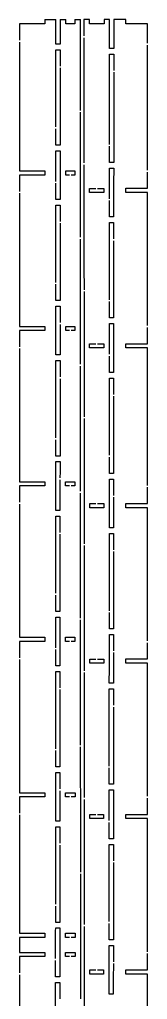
# Model space of a CAD drawing. Header units: millimetres. Extents: x 8 to 94, y -1184 to -5.
# Drawn here: x 22 to 93, y -545 to -5 of the extents above; entities that cross this region are included whole.
import ezdxf

# ---------------------------------------------------------------- set-up
doc = ezdxf.new("R2010")
doc.units = ezdxf.units.MM
doc.layers.get('0').update_dxf_attribs({"linetype": 'CONTINUOUS'})

msp = doc.modelspace()

# ---------------------------------------------------------------- linework, layer by layer
for p, q in [((36.25, -4.96), (42.39, -4.96)), ((36.25, -4.96), (36.25, -7.34)), ((44.68, -4.96), (47.79, -4.96)), ((47.79, -7.34), (47.79, -4.96)), ((52.81, -4.96), (52.8, -7.34)), ((52.81, -4.96), (55.92, -4.96)), ((60.94, -4.97), (57.83, -4.97)), ((60.94, -7.35), (60.94, -4.97)), ((72.06, -4.97), (68.96, -4.97)), ((68.96, -4.97), (68.96, -7.35)), ((80.99, -4.97), (74.36, -4.97)), ((80.99, -7.35), (80.99, -4.97)), ((36.25, -7.34), (22.25, -7.34)), ((22.25, -7.34), (22.25, -16.34)), ((52.8, -7.34), (47.79, -7.34)), ((68.96, -7.35), (60.94, -7.35)), ((92.99, -7.35), (80.99, -7.35)), ((92.99, -18), (92.99, -7.35)), ((22.25, -17.34), (22.25, -88.4)), ((44.68, -18.46), (42.4, -18.46)), ((42.41, -21.57), (44.67, -21.57)), ((74.35, -20.85), (72.05, -20.85)), ((92.99, -88), (92.99, -19)), ((72.07, -23.96), (74.33, -23.96)), ((44.68, -74.17), (42.41, -74.17)), ((42.41, -77.29), (44.68, -77.29)), ((74.31, -83.78), (72.04, -83.78)), ((22.25, -88.4), (36.25, -88.4)), ((36.25, -90.68), (22.25, -90.68)), ((22.25, -90.68), (22.25, -99.68)), ((36.25, -88.4), (36.25, -90.68)), ((47.81, -88.41), (52.78, -88.41)), ((47.81, -90.67), (47.81, -88.41)), ((49.8, -90.67), (47.81, -90.67)), ((52.78, -90.67), (50.8, -90.67)), ((52.78, -88.41), (52.78, -90.67)), ((72.04, -86.9), (74.31, -86.9)), ((92.99, -98), (92.99, -89)), ((22.25, -100.68), (22.25, -174.11)), ((60.99, -100.28), (60.99, -98.01)), ((60.99, -98.01), (64.45, -98.01)), ((68.9, -100.28), (60.99, -100.28)), ((65.45, -98.01), (68.9, -98.01)), ((68.9, -98.01), (68.9, -100.28)), ((80.99, -100.29), (80.99, -98)), ((80.99, -98), (92.99, -98)), ((92.99, -100.29), (80.99, -100.29)), ((92.99, -173.72), (92.99, -100.29)), ((44.68, -104.17), (42.41, -104.17)), ((42.41, -107.29), (44.68, -107.29)), ((72.02, -116.9), (74.29, -116.9)), ((74.29, -113.78), (72.03, -113.78)), ((44.67, -159.88), (42.4, -159.88)), ((42.4, -163), (44.67, -163)), ((74.27, -169.49), (72, -169.49)), ((72, -172.61), (74.27, -172.61)), ((22.25, -174.11), (36.25, -174.11)), ((36.25, -176.39), (22.25, -176.39)), ((22.25, -176.39), (22.25, -185.39)), ((36.25, -174.11), (36.25, -176.39)), ((47.79, -176.38), (47.79, -174.12)), ((47.79, -174.12), (52.81, -174.12)), ((49.8, -176.38), (47.79, -176.38)), ((52.81, -176.38), (50.8, -176.38)), ((52.81, -174.12), (52.81, -176.38)), ((92.99, -183.72), (92.99, -174.72)), ((22.25, -186.39), (22.25, -259.83)), ((61.03, -185.99), (61.03, -183.73)), ((61.03, -183.73), (64.45, -183.73)), ((68.86, -185.99), (61.03, -185.99)), ((65.45, -183.73), (68.86, -183.73)), ((68.86, -183.73), (68.86, -185.99)), ((80.99, -183.72), (92.99, -183.72)), ((80.99, -186), (80.99, -183.72)), ((92.99, -186), (80.99, -186)), ((92.99, -261.81), (92.99, -186)), ((42.38, -193), (44.65, -193)), ((44.65, -189.88), (42.39, -189.88)), ((74.25, -199.49), (71.98, -199.49)), ((71.98, -202.61), (74.25, -202.61)), ((44.63, -245.6), (42.36, -245.6)), ((42.36, -248.72), (44.63, -248.72)), ((71.94, -285.2), (71.96, -258.32)), ((74.23, -255.2), (71.96, -255.2)), ((71.96, -258.32), (74.22, -258.32)), ((74.22, -258.32), (74.22, -267.32)), ((22.25, -259.83), (36.25, -259.83)), ((36.25, -262.1), (22.25, -262.1)), ((22.25, -262.1), (22.25, -271.1)), ((36.25, -259.83), (36.25, -262.1)), ((47.75, -259.84), (52.84, -259.84)), ((47.75, -262.1), (47.75, -259.84)), ((49.8, -262.1), (47.75, -262.1)), ((52.85, -262.1), (50.8, -262.1)), ((52.84, -259.84), (52.85, -262.1)), ((92.99, -271.81), (92.99, -262.81)), ((74.22, -268.32), (74.21, -285.2)), ((22.25, -272.1), (22.25, -345.54)), ((61.08, -274.09), (61.07, -271.82)), ((61.07, -271.82), (64.45, -271.82)), ((68.82, -274.09), (61.08, -274.09)), ((65.45, -271.82), (68.82, -271.82)), ((68.82, -271.82), (68.82, -274.09)), ((80.99, -274.1), (80.99, -271.81)), ((80.99, -271.81), (92.99, -271.81)), ((92.99, -274.1), (80.99, -274.1)), ((92.99, -347.53), (92.99, -274.1)), ((44.62, -275.6), (42.35, -275.6)), ((42.35, -278.72), (44.61, -278.72)), ((74.21, -285.2), (71.94, -285.2)), ((71.94, -288.32), (74.21, -288.32)), ((44.59, -331.31), (42.32, -331.31)), ((42.32, -334.43), (44.58, -334.43)), ((22.25, -345.54), (36.25, -345.54)), ((36.25, -345.54), (36.25, -347.82)), ((47.71, -347.81), (47.71, -345.55)), ((47.71, -345.55), (52.89, -345.55)), ((52.89, -345.55), (52.89, -347.81)), ((74.19, -340.92), (71.92, -340.92)), ((71.92, -344.04), (74.18, -344.04)), ((36.25, -347.82), (22.25, -347.82)), ((22.25, -347.82), (22.25, -356.82)), ((49.8, -347.81), (47.71, -347.81)), ((52.89, -347.81), (50.8, -347.81)), ((92.99, -357.53), (92.99, -348.53)), ((22.25, -357.82), (22.25, -431.26)), ((44.57, -361.31), (42.3, -361.31)), ((61.12, -359.8), (61.11, -357.54)), ((61.11, -357.54), (64.45, -357.54)), ((68.78, -359.8), (61.12, -359.8)), ((65.45, -357.54), (68.78, -357.54)), ((68.78, -357.54), (68.78, -359.8)), ((80.99, -359.81), (80.99, -357.53)), ((80.99, -357.53), (92.99, -357.53)), ((92.99, -359.81), (80.99, -359.81)), ((92.99, -433.24), (92.99, -359.81)), ((42.3, -364.43), (44.57, -364.43)), ((74.17, -370.92), (71.9, -370.92)), ((71.9, -374.04), (74.17, -374.04)), ((42.26, -447.03), (42.27, -420.15)), ((44.54, -417.03), (42.27, -417.03)), ((42.27, -420.15), (44.54, -420.15)), ((44.54, -420.15), (44.53, -429.15)), ((74.15, -426.63), (71.88, -426.63)), ((22.25, -431.26), (36.25, -431.26)), ((36.25, -431.26), (36.25, -433.53)), ((44.53, -430.15), (44.52, -447.03)), ((47.66, -433.53), (47.66, -431.26)), ((47.66, -431.26), (52.93, -431.26)), ((52.93, -431.26), (52.94, -433.53)), ((71.88, -429.75), (74.15, -429.75)), ((36.25, -433.53), (22.25, -433.53)), ((22.25, -433.53), (22.25, -442.53)), ((49.8, -433.53), (47.66, -433.53)), ((52.94, -433.53), (50.8, -433.53)), ((92.99, -443.24), (92.99, -434.24)), ((22.25, -443.53), (22.25, -508.8)), ((44.52, -447.03), (42.26, -447.03)), ((61.15, -445.51), (61.15, -443.25)), ((61.15, -443.25), (64.45, -443.25)), ((68.74, -445.51), (61.15, -445.51)), ((65.45, -443.25), (68.74, -443.25)), ((68.74, -443.25), (68.74, -445.51)), ((80.99, -445.53), (80.99, -443.24)), ((80.99, -443.24), (92.99, -443.24)), ((92.99, -445.53), (80.99, -445.53)), ((92.99, -518.95), (92.99, -445.53)), ((42.25, -450.15), (44.52, -450.15)), ((74.14, -456.63), (71.87, -456.63)), ((71.86, -459.75), (74.14, -459.75)), ((44.5, -502.74), (42.23, -502.74)), ((42.23, -505.86), (44.49, -505.86)), ((22.25, -508.8), (36.25, -508.8)), ((36.25, -511.07), (22.25, -511.07)), ((22.25, -511.07), (22.25, -519.35)), ((36.25, -508.8), (36.25, -511.07)), ((47.62, -508.8), (52.97, -508.8)), ((47.62, -511.06), (47.62, -508.8)), ((49.8, -511.06), (47.62, -511.06)), ((52.98, -511.06), (50.8, -511.06)), ((52.97, -508.8), (52.98, -511.06)), ((74.12, -512.35), (71.85, -512.35)), ((71.85, -515.47), (74.12, -515.47)), ((22.25, -519.35), (36.25, -519.35)), ((36.25, -521.63), (22.25, -521.63)), ((22.25, -521.63), (22.25, -530.63)), ((36.25, -519.35), (36.25, -521.63)), ((47.62, -519.36), (52.98, -519.36)), ((47.62, -521.62), (47.62, -519.36)), ((49.8, -521.62), (47.62, -521.62)), ((52.98, -521.62), (50.8, -521.62)), ((52.98, -519.36), (52.98, -521.62)), ((92.99, -528.95), (92.99, -519.95)), ((61.18, -531.23), (61.18, -528.97)), ((61.18, -528.97), (64.45, -528.97)), ((65.45, -528.97), (68.71, -528.97)), ((68.71, -528.97), (68.71, -531.23)), ((80.99, -531.24), (80.99, -528.95)), ((80.99, -528.95), (92.99, -528.95)), ((22.25, -531.63), (22.25, -605.07)), ((44.48, -532.74), (42.21, -532.74)), ((68.71, -531.23), (61.18, -531.23)), ((92.99, -531.24), (80.99, -531.24)), ((92.99, -604.67), (92.99, -531.24)), ((42.21, -535.86), (44.48, -535.86)), ((74.11, -542.35), (71.84, -542.35))]:
    msp.add_line(p, q)
for points, knots in [([(42.4, -18.46), (42.4, -16.24), (42.4, -14), (42.4, -11.78), (42.4, -9.53), (42.4, -7.27), (42.39, -5.01), (42.39, -5), (42.39, -4.98), (42.39, -4.96)], [0.00523, 0.00523, 0.00523, 0.00523, 0.671563, 0.671563, 0.671563, 1.346693, 1.346693, 1.346693, 1.351909, 1.351909, 1.351909, 1.351909]), ([(44.68, -4.96), (44.68, -4.98), (44.68, -5), (44.68, -5.01), (44.68, -7.26), (44.68, -9.51), (44.68, -11.75), (44.68, -13.98), (44.68, -16.23), (44.68, -18.46)], [-0.005235, -0.005235, -0.005235, -0.005235, 0, 0, 0, 0.675137, 0.675137, 0.675137, 1.350279, 1.350279, 1.350279, 1.350279]), ([(55.91, -55.01), (55.91, -37.14), (55.91, -20.36), (55.92, -5.01), (55.92, -5), (55.92, -4.98), (55.92, -4.96)], [42.780145, 42.780145, 42.780145, 42.780145, 45.482644, 45.482644, 45.482644, 45.485718, 45.485718, 45.485718, 45.485718]), ([(57.83, -4.97), (57.83, -4.98), (57.83, -5), (57.83, -5.01), (57.83, -8), (57.83, -10.99), (57.84, -13.97)], [0.045309, 0.045309, 0.045309, 0.045309, 0.0500034, 0.0500034, 0.0500034, 0.9465624, 0.9465624, 0.9465624, 0.9465624]), ([(72.05, -20.85), (72.06, -15.57), (72.06, -10.29), (72.06, -5.01), (72.06, -5), (72.06, -4.98), (72.06, -4.97)], [0.004694, 0.004694, 0.004694, 0.004694, 1.588125, 1.588125, 1.588125, 1.592819, 1.592819, 1.592819, 1.592819]), ([(74.36, -4.97), (74.36, -4.98), (74.36, -5), (74.36, -5.01), (74.35, -10.29), (74.35, -15.57), (74.35, -20.85)], [0.04531, 0.04531, 0.04531, 0.04531, 0.05, 0.05, 0.05, 1.633435, 1.633435, 1.633435, 1.633435]), ([(42.41, -64.17), (42.41, -58.98), (42.41, -53.75), (42.41, -48.46), (42.41, -39.24), (42.41, -30.48), (42.41, -21.57)], [1.003297, 1.003297, 1.003297, 1.003297, 2.55039, 2.55039, 2.55039, 5.246976, 5.246976, 5.246976, 5.246976]), ([(72.04, -73.78), (72.05, -67.23), (72.05, -60.68), (72.05, -54.13), (72.06, -45.36), (72.06, -34.21), (72.07, -23.96)], [1.006003, 1.006003, 1.006003, 1.006003, 2.970646, 2.970646, 2.970646, 5.602333, 5.602333, 5.602333, 5.602333]), ([(44.68, -31.57), (44.68, -36.73), (44.68, -41.93), (44.68, -47.07), (44.68, -56.22), (44.68, -65.13), (44.68, -74.17)], [0.997277, 0.997277, 0.997277, 0.997277, 2.521922, 2.521922, 2.521922, 5.232994, 5.232994, 5.232994, 5.232994]), ([(74.33, -33.96), (74.33, -40.51), (74.32, -47.07), (74.32, -53.62), (74.32, -63.67), (74.31, -73.72), (74.31, -83.78)], [1.006003, 1.006003, 1.006003, 1.006003, 2.972422, 2.972422, 2.972422, 5.988043, 5.988043, 5.988043, 5.988043]), ([(42.41, -94.17), (42.41, -93.04), (42.41, -91.92), (42.41, -90.84), (42.41, -86.62), (42.41, -81.56), (42.41, -77.29)], [0.995887, 0.995887, 0.995887, 0.995887, 1.336755, 1.336755, 1.336755, 2.659913, 2.659913, 2.659913, 2.659913]), ([(44.68, -77.29), (44.68, -79.5), (44.68, -81.71), (44.68, -83.93), (44.68, -90.49), (44.68, -97.84), (44.68, -104.17)], [0.006001, 0.006001, 0.006001, 0.006001, 0.670544, 0.670544, 0.670544, 2.636152, 2.636152, 2.636152, 2.636152]), ([(72.03, -103.78), (72.03, -102.64), (72.03, -101.5), (72.03, -100.37), (72.03, -95.88), (72.04, -91.39), (72.04, -86.9)], [1.006003, 1.006003, 1.006003, 1.006003, 1.347061, 1.347061, 1.347061, 2.694003, 2.694003, 2.694003, 2.694003]), ([(74.31, -86.9), (74.3, -91.37), (74.3, -95.84), (74.3, -100.31), (74.3, -104.8), (74.3, -109.29), (74.29, -113.78)], [0.006003, 0.006003, 0.006003, 0.006003, 1.347312, 1.347312, 1.347312, 2.694003, 2.694003, 2.694003, 2.694003]), ([(42.4, -149.88), (42.4, -144.61), (42.4, -139.24), (42.41, -134.04), (42.41, -125), (42.41, -116.62), (42.41, -107.29)], [0.979506, 0.979506, 0.979506, 0.979506, 2.490932, 2.490932, 2.490932, 5.119042, 5.119042, 5.119042, 5.119042]), ([(44.68, -117.29), (44.68, -122.34), (44.68, -127.38), (44.68, -132.87), (44.67, -141.82), (44.67, -151.47), (44.67, -159.88)], [1.03326, 1.03326, 1.03326, 1.03326, 2.611186, 2.611186, 2.611186, 5.181882, 5.181882, 5.181882, 5.181882]), ([(72, -159.49), (72.01, -154.01), (72.01, -148.64), (72.01, -143.52), (72.02, -134.7), (72.02, -125.73), (72.02, -116.9)], [1.011073, 1.011073, 1.011073, 1.011073, 2.676731, 2.676731, 2.676731, 5.549575, 5.549575, 5.549575, 5.549575]), ([(74.29, -126.9), (74.29, -132.26), (74.28, -137.65), (74.28, -142.98), (74.28, -151.79), (74.27, -160.58), (74.27, -169.49)], [1.000207, 1.000207, 1.000207, 1.000207, 2.594093, 2.594093, 2.594093, 5.224096, 5.224096, 5.224096, 5.224096]), ([(42.39, -189.88), (42.39, -185.43), (42.39, -180.95), (42.39, -176.52), (42.39, -172.04), (42.39, -167.47), (42.4, -163)], [0.006002, 0.006002, 0.006002, 0.006002, 1.341607, 1.341607, 1.341607, 2.688906, 2.688906, 2.688906, 2.688906]), ([(71.99, -189.49), (71.99, -188.37), (71.99, -187.25), (71.99, -186.13), (71.99, -181.62), (72, -177.12), (72, -172.61)], [1.006003, 1.006003, 1.006003, 1.006003, 1.34226, 1.34226, 1.34226, 2.694003, 2.694003, 2.694003, 2.694003]), ([(74.27, -172.61), (74.26, -177.07), (74.26, -181.53), (74.26, -185.99), (74.26, -190.49), (74.26, -194.99), (74.25, -199.49)], [0.006003, 0.006003, 0.006003, 0.006003, 1.344338, 1.344338, 1.344338, 2.694003, 2.694003, 2.694003, 2.694003]), ([(44.66, -173), (44.66, -174.12), (44.66, -175.24), (44.66, -176.37), (44.66, -181.57), (44.66, -185.48), (44.65, -189.88)], [1.005272, 1.005272, 1.005272, 1.005272, 1.34129, 1.34129, 1.34129, 2.902172, 2.902172, 2.902172, 2.902172]), ([(42.37, -235.6), (42.37, -230.28), (42.37, -224.92), (42.37, -219.64), (42.38, -210.68), (42.38, -202), (42.38, -193)], [0.99347, 0.99347, 0.99347, 0.99347, 2.5533, 2.5533, 2.5533, 5.198978, 5.198978, 5.198978, 5.198978]), ([(44.65, -203), (44.65, -208.27), (44.64, -213.54), (44.64, -218.83), (44.64, -227.9), (44.63, -237.34), (44.63, -245.6)], [1.006983, 1.006983, 1.006983, 1.006983, 2.590684, 2.590684, 2.590684, 5.306281, 5.306281, 5.306281, 5.306281]), ([(71.96, -245.2), (71.96, -240.03), (71.97, -234.7), (71.97, -229.32), (71.97, -220.42), (71.98, -211.51), (71.98, -202.61)], [0.978174, 0.978174, 0.978174, 0.978174, 2.450914, 2.450914, 2.450914, 4.887972, 4.887972, 4.887972, 4.887972]), ([(74.25, -212.61), (74.24, -217.99), (74.24, -222.57), (74.24, -228.39), (74.23, -237.41), (74.23, -246.49), (74.23, -255.2)], [1.149841, 1.149841, 1.149841, 1.149841, 3.216267, 3.216267, 3.216267, 6.414209, 6.414209, 6.414209, 6.414209]), ([(42.35, -275.6), (42.35, -271.13), (42.35, -266.67), (42.35, -262.21), (42.36, -257.71), (42.36, -253.21), (42.36, -248.72)], [0.006003, 0.006003, 0.006003, 0.006003, 1.345028, 1.345028, 1.345028, 2.694003, 2.694003, 2.694003, 2.694003]), ([(44.62, -258.72), (44.62, -259.85), (44.62, -260.98), (44.62, -262.1), (44.62, -266.6), (44.62, -271.1), (44.62, -275.6)], [1.006003, 1.006003, 1.006003, 1.006003, 1.344698, 1.344698, 1.344698, 2.694003, 2.694003, 2.694003, 2.694003]), ([(42.32, -321.31), (42.33, -316.04), (42.33, -311.01), (42.33, -305.46), (42.34, -296.53), (42.34, -287.45), (42.35, -278.72)], [1.066669, 1.066669, 1.066669, 1.066669, 2.818016, 2.818016, 2.818016, 5.6367, 5.6367, 5.6367, 5.6367]), ([(44.61, -288.72), (44.61, -293.98), (44.6, -299.39), (44.6, -304.64), (44.6, -313.71), (44.59, -322.08), (44.59, -331.31)], [0.969584, 0.969584, 0.969584, 0.969584, 2.449099, 2.449099, 2.449099, 5.001326, 5.001326, 5.001326, 5.001326]), ([(71.92, -330.92), (71.92, -325.62), (71.93, -320.32), (71.93, -315.02), (71.93, -306.12), (71.94, -297.22), (71.94, -288.32)], [1.006003, 1.006003, 1.006003, 1.006003, 2.595712, 2.595712, 2.595712, 5.265432, 5.265432, 5.265432, 5.265432]), ([(74.21, -298.32), (74.2, -303.66), (74.2, -308.99), (74.2, -314.32), (74.19, -323.18), (74.19, -332.05), (74.19, -340.92)], [1.006003, 1.006003, 1.006003, 1.006003, 2.605271, 2.605271, 2.605271, 5.265432, 5.265432, 5.265432, 5.265432]), ([(42.31, -351.31), (42.31, -350.18), (42.31, -349.05), (42.31, -347.93), (42.31, -343.43), (42.31, -338.93), (42.32, -334.43)], [1.006003, 1.006003, 1.006003, 1.006003, 1.344487, 1.344487, 1.344487, 2.694004, 2.694004, 2.694004, 2.694004]), ([(44.58, -334.43), (44.58, -338.89), (44.58, -343.34), (44.58, -347.8), (44.57, -352.3), (44.57, -356.81), (44.57, -361.31)], [0.006003, 0.006003, 0.006003, 0.006003, 1.342569, 1.342569, 1.342569, 2.694004, 2.694004, 2.694004, 2.694004]), ([(71.9, -370.92), (71.91, -366.46), (71.91, -362), (71.91, -357.55), (71.91, -353.04), (71.91, -348.54), (71.92, -344.04)], [0.006003, 0.006003, 0.006003, 0.006003, 1.343272, 1.343272, 1.343272, 2.694003, 2.694003, 2.694003, 2.694003]), ([(74.18, -354.04), (74.18, -355.17), (74.18, -356.29), (74.18, -357.42), (74.18, -361.92), (74.17, -366.42), (74.17, -370.92)], [1.006003, 1.006003, 1.006003, 1.006003, 1.34407, 1.34407, 1.34407, 2.694003, 2.694003, 2.694003, 2.694003]), ([(42.28, -407.03), (42.28, -401.67), (42.28, -396.31), (42.29, -390.95), (42.29, -382.13), (42.29, -373.4), (42.3, -364.43)], [1.006003, 1.006003, 1.006003, 1.006003, 2.613553, 2.613553, 2.613553, 5.25887, 5.25887, 5.25887, 5.25887]), ([(44.56, -374.43), (44.56, -379.93), (44.56, -385.33), (44.55, -390.39), (44.55, -399.27), (44.54, -408.15), (44.54, -417.03)], [1.007621, 1.007621, 1.007621, 1.007621, 2.671719, 2.671719, 2.671719, 5.591927, 5.591927, 5.591927, 5.591927]), ([(71.88, -416.63), (71.88, -415.69), (71.88, -414.72), (71.88, -413.74), (71.89, -400.51), (71.9, -387.27), (71.9, -374.04)], [0.941589, 0.941589, 0.941589, 0.941589, 1.190837, 1.190837, 1.190837, 4.560235, 4.560235, 4.560235, 4.560235]), ([(74.17, -384.04), (74.16, -389.34), (74.16, -394.63), (74.16, -399.93), (74.16, -404.39), (74.16, -408.85), (74.15, -413.32), (74.15, -417.6), (74.15, -422.23), (74.15, -426.63)], [1.006003, 1.006003, 1.006003, 1.006003, 2.595412, 2.595412, 2.595412, 3.933688, 3.933688, 3.933688, 5.219212, 5.219212, 5.219212, 5.219212]), ([(56.08, -475.01), (56.08, -470.03), (56.07, -464.88), (56.07, -459.55), (56.06, -443.2), (56.05, -425.21), (56.04, -406.01)], [23.152114, 23.152114, 23.152114, 23.152114, 24.092724, 24.092724, 24.092724, 26.977754, 26.977754, 26.977754, 26.977754]), ([(71.87, -446.63), (71.87, -445.51), (71.87, -444.39), (71.87, -443.29), (71.87, -438.8), (71.87, -434.24), (71.88, -429.75)], [1.007334, 1.007334, 1.007334, 1.007334, 1.351025, 1.351025, 1.351025, 2.754358, 2.754358, 2.754358, 2.754358]), ([(74.15, -429.75), (74.14, -434.17), (74.14, -438.68), (74.14, -443.12), (74.14, -447.61), (74.14, -452.12), (74.14, -456.63)], [0.006002, 0.006002, 0.006002, 0.006002, 1.332211, 1.332211, 1.332211, 2.672819, 2.672819, 2.672819, 2.672819]), ([(58.03, -434.97), (58.04, -447.7), (58.04, -459.56), (58.05, -470.45), (58.05, -480.52), (58.05, -488.05), (58.05, -499.96), (58.05, -501.32), (58.05, -502.65), (58.05, -503.97)], [51.067327, 51.067327, 51.067327, 51.067327, 57.448617, 57.448617, 57.448617, 63.354742, 63.354742, 63.354742, 64.027192, 64.027192, 64.027192, 64.027192]), ([(42.23, -492.74), (42.24, -487.36), (42.24, -482), (42.24, -476.65), (42.25, -467.81), (42.25, -458.98), (42.25, -450.15)], [1.006218, 1.006218, 1.006218, 1.006218, 2.620066, 2.620066, 2.620066, 5.285303, 5.285303, 5.285303, 5.285303]), ([(44.52, -460.15), (44.51, -465.5), (44.51, -470.86), (44.51, -476.22), (44.5, -485.06), (44.5, -493.9), (44.5, -502.74)], [1.006003, 1.006003, 1.006003, 1.006003, 2.613356, 2.613356, 2.613356, 5.264516, 5.264516, 5.264516, 5.264516]), ([(71.85, -502.35), (71.85, -497.14), (71.86, -491.93), (71.86, -486.72), (71.86, -477.73), (71.86, -468.74), (71.86, -459.75)], [1.006002, 1.006002, 1.006002, 1.006002, 2.568747, 2.568747, 2.568747, 5.265431, 5.265431, 5.265431, 5.265431]), ([(74.13, -469.75), (74.13, -474.1), (74.13, -478.58), (74.13, -485.39), (74.13, -489.22), (74.13, -494.16), (74.12, -498.89), (74.12, -503.51), (74.12, -507.78), (74.12, -512.35)], [1.148835, 1.148835, 1.148835, 1.148835, 2.730428, 2.730428, 2.730428, 3.619892, 3.619892, 3.619892, 4.488014, 4.488014, 4.488014, 4.488014]), ([(42.22, -522.74), (42.22, -521.6), (42.22, -520.47), (42.22, -519.33), (42.22, -514.84), (42.22, -510.35), (42.23, -505.86)], [1.006003, 1.006003, 1.006003, 1.006003, 1.347142, 1.347142, 1.347142, 2.694003, 2.694003, 2.694003, 2.694003]), ([(44.49, -505.86), (44.49, -510.33), (44.49, -514.8), (44.49, -519.27), (44.49, -523.76), (44.48, -528.25), (44.48, -532.74)], [0.006003, 0.006003, 0.006003, 0.006003, 1.346837, 1.346837, 1.346837, 2.694003, 2.694003, 2.694003, 2.694003]), ([(58.06, -504.97), (58.06, -521.34), (58.06, -534.95), (58.07, -552.19), (58.07, -559.52), (58.07, -566.79), (58.07, -573.97)], [64.198078, 64.198078, 64.198078, 64.198078, 72.622302, 72.622302, 72.622302, 76.206591, 76.206591, 76.206591, 76.206591]), ([(71.84, -542.35), (71.84, -537.9), (71.84, -533.46), (71.84, -529.01), (71.85, -524.48), (71.85, -520.16), (71.85, -515.47)], [0.006001, 0.006001, 0.006001, 0.006001, 1.338955, 1.338955, 1.338955, 2.697394, 2.697394, 2.697394, 2.697394]), ([(74.12, -525.47), (74.12, -526.58), (74.12, -527.7), (74.12, -528.81), (74.11, -533.39), (74.11, -537.81), (74.11, -542.35)], [1.008796, 1.008796, 1.008796, 1.008796, 1.343635, 1.343635, 1.343635, 2.714326, 2.714326, 2.714326, 2.714326]), ([(42.19, -578.45), (42.19, -573.07), (42.2, -567.69), (42.2, -562.3), (42.2, -553.47), (42.21, -544.7), (42.21, -535.86)], [1.006358, 1.006358, 1.006358, 1.006358, 2.621627, 2.621627, 2.621627, 5.268392, 5.268392, 5.268392, 5.268392])]:
    msp.add_open_spline(points, degree=3, knots=knots)
for points in [[(57.84, -14.97), (57.85, -38.25), (57.86, -61.29), (57.87, -83.97)], [(44.67, -21.57), (44.68, -24.55), (44.68, -27.56), (44.68, -30.57)], [(74.33, -23.96), (74.33, -26.96), (74.33, -29.96), (74.33, -32.96)], [(55.91, -125.01), (55.91, -100.87), (55.91, -77.65), (55.91, -56.01)], [(42.41, -74.17), (42.41, -71.18), (42.41, -68.18), (42.41, -65.17)], [(72.04, -83.78), (72.04, -80.78), (72.04, -77.78), (72.04, -74.78)], [(57.87, -84.97), (57.88, -108.39), (57.89, -131.43), (57.9, -153.97)], [(42.41, -104.17), (42.41, -101.2), (42.41, -98.14), (42.41, -95.17)], [(44.68, -107.29), (44.68, -110.36), (44.68, -113.33), (44.68, -116.29)], [(72.03, -113.78), (72.03, -110.78), (72.03, -107.78), (72.03, -104.78)], [(74.29, -116.9), (74.29, -119.88), (74.29, -122.88), (74.29, -125.9)], [(55.94, -195.01), (55.93, -171.57), (55.92, -148.39), (55.91, -126.01)], [(42.4, -159.88), (42.4, -156.96), (42.4, -153.94), (42.4, -150.88)], [(57.9, -154.97), (57.91, -178.58), (57.92, -201.63), (57.93, -223.97)], [(72, -169.49), (72, -166.48), (72, -163.47), (72, -160.49)], [(44.67, -163), (44.66, -166), (44.66, -169), (44.66, -172)], [(44.65, -193), (44.65, -196.01), (44.65, -199), (44.65, -202)], [(71.98, -199.49), (71.99, -196.49), (71.99, -193.49), (71.99, -190.49)], [(55.97, -265.01), (55.96, -242.08), (55.94, -218.92), (55.94, -196.01)], [(74.25, -202.61), (74.25, -205.99), (74.25, -208.91), (74.25, -211.61)], [(57.93, -224.97), (57.95, -248.84), (57.96, -271.9), (57.97, -293.97)], [(42.36, -245.6), (42.36, -242.63), (42.36, -239.62), (42.37, -236.6)], [(71.96, -255.2), (71.96, -252.28), (71.96, -249.27), (71.96, -246.2)], [(44.63, -248.72), (44.63, -251.72), (44.63, -254.72), (44.62, -257.72)], [(56, -335.01), (55.99, -312.59), (55.98, -289.42), (55.97, -266.01)], [(44.61, -278.72), (44.61, -281.62), (44.61, -284.64), (44.61, -287.72)], [(74.21, -288.32), (74.21, -291.32), (74.21, -294.32), (74.21, -297.32)], [(57.97, -294.97), (57.98, -319.25), (57.99, -342.33), (58, -363.97)], [(42.32, -331.31), (42.32, -328.15), (42.32, -325.19), (42.32, -322.31)], [(71.92, -340.92), (71.92, -337.92), (71.92, -334.92), (71.92, -331.92)], [(56.04, -405.01), (56.03, -383.32), (56.02, -360.11), (56, -336.01)], [(74.18, -344.04), (74.18, -347.04), (74.18, -350.04), (74.18, -353.04)], [(42.3, -361.31), (42.3, -358.31), (42.3, -355.31), (42.31, -352.31)], [(44.57, -364.43), (44.57, -367.43), (44.56, -370.45), (44.56, -373.43)], [(58, -364.97), (58.01, -390.04), (58.02, -413.17), (58.03, -433.97)], [(74.17, -374.04), (74.17, -377.04), (74.17, -380.04), (74.17, -383.04)], [(42.27, -417.03), (42.27, -414.03), (42.27, -411.03), (42.28, -408.03)], [(71.88, -426.63), (71.88, -423.81), (71.88, -420.81), (71.88, -417.63)], [(71.87, -456.63), (71.87, -453.63), (71.87, -450.6), (71.87, -447.63)], [(44.52, -450.15), (44.52, -453.15), (44.52, -456.15), (44.52, -459.15)], [(74.14, -459.75), (74.13, -463.15), (74.13, -465.96), (74.13, -468.75)], [(56.12, -545.01), (56.11, -525.97), (56.09, -503.58), (56.08, -476.01)], [(42.23, -502.74), (42.23, -499.74), (42.23, -496.74), (42.23, -493.74)], [(71.85, -512.35), (71.85, -509.35), (71.85, -506.35), (71.85, -503.35)], [(74.12, -515.47), (74.12, -518.48), (74.12, -521.47), (74.12, -524.47)], [(42.21, -532.74), (42.21, -529.74), (42.22, -526.74), (42.22, -523.74)], [(44.48, -535.86), (44.48, -538.91), (44.48, -541.9), (44.48, -544.86)]]:
    msp.add_open_spline(points, degree=3)

doc.saveas('drawing.dxf')
